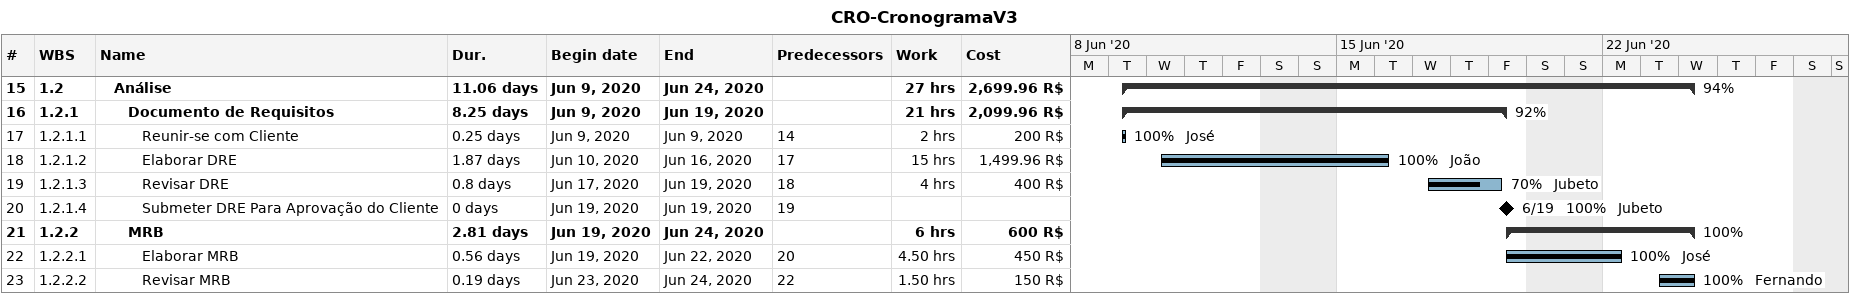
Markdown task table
CRO-CronogramaV3

| ID | WBS | Task | Duration | Start | Finish | Predecessors | Resources | % complete | Work (h) | Cost (R$) |
|---|---|---|---|---|---|---|---|---|---|---|
| 15 | 1.2 | **Análise** | 11.06d | 2020-06-09 | 2020-06-24 |  |  | 94 | 27 | 2699.96 |
| 16 | 1.2.1 | **Documento de Requisitos** | 8.25d | 2020-06-09 | 2020-06-19 |  |  | 92 | 21 | 2099.96 |
| 17 | 1.2.1.1 | Reunir-se com Cliente | 0.25d | 2020-06-09 | 2020-06-09 | 14 | José | 100 | 2 | 200 |
| 18 | 1.2.1.2 | Elaborar DRE | 1.87d | 2020-06-10 | 2020-06-16 | 17 | João | 100 | 15 | 1499.96 |
| 19 | 1.2.1.3 | Revisar DRE | 0.8d | 2020-06-17 | 2020-06-19 | 18 | Jubeto | 70 | 4 | 400 |
| 20 | 1.2.1.4 | Submeter DRE Para Aprovação do Cliente | 0d | 2020-06-19 | 2020-06-19 | 19 | Jubeto | 100 |  |  |
| 21 | 1.2.2 | **MRB** | 2.81d | 2020-06-19 | 2020-06-24 |  |  | 100 | 6 | 600 |
| 22 | 1.2.2.1 | Elaborar MRB | 0.56d | 2020-06-19 | 2020-06-22 | 20 | José | 100 | 4.50 | 450 |
| 23 | 1.2.2.2 | Revisar MRB | 0.19d | 2020-06-23 | 2020-06-24 | 22 | Fernando | 100 | 1.50 | 150 |
